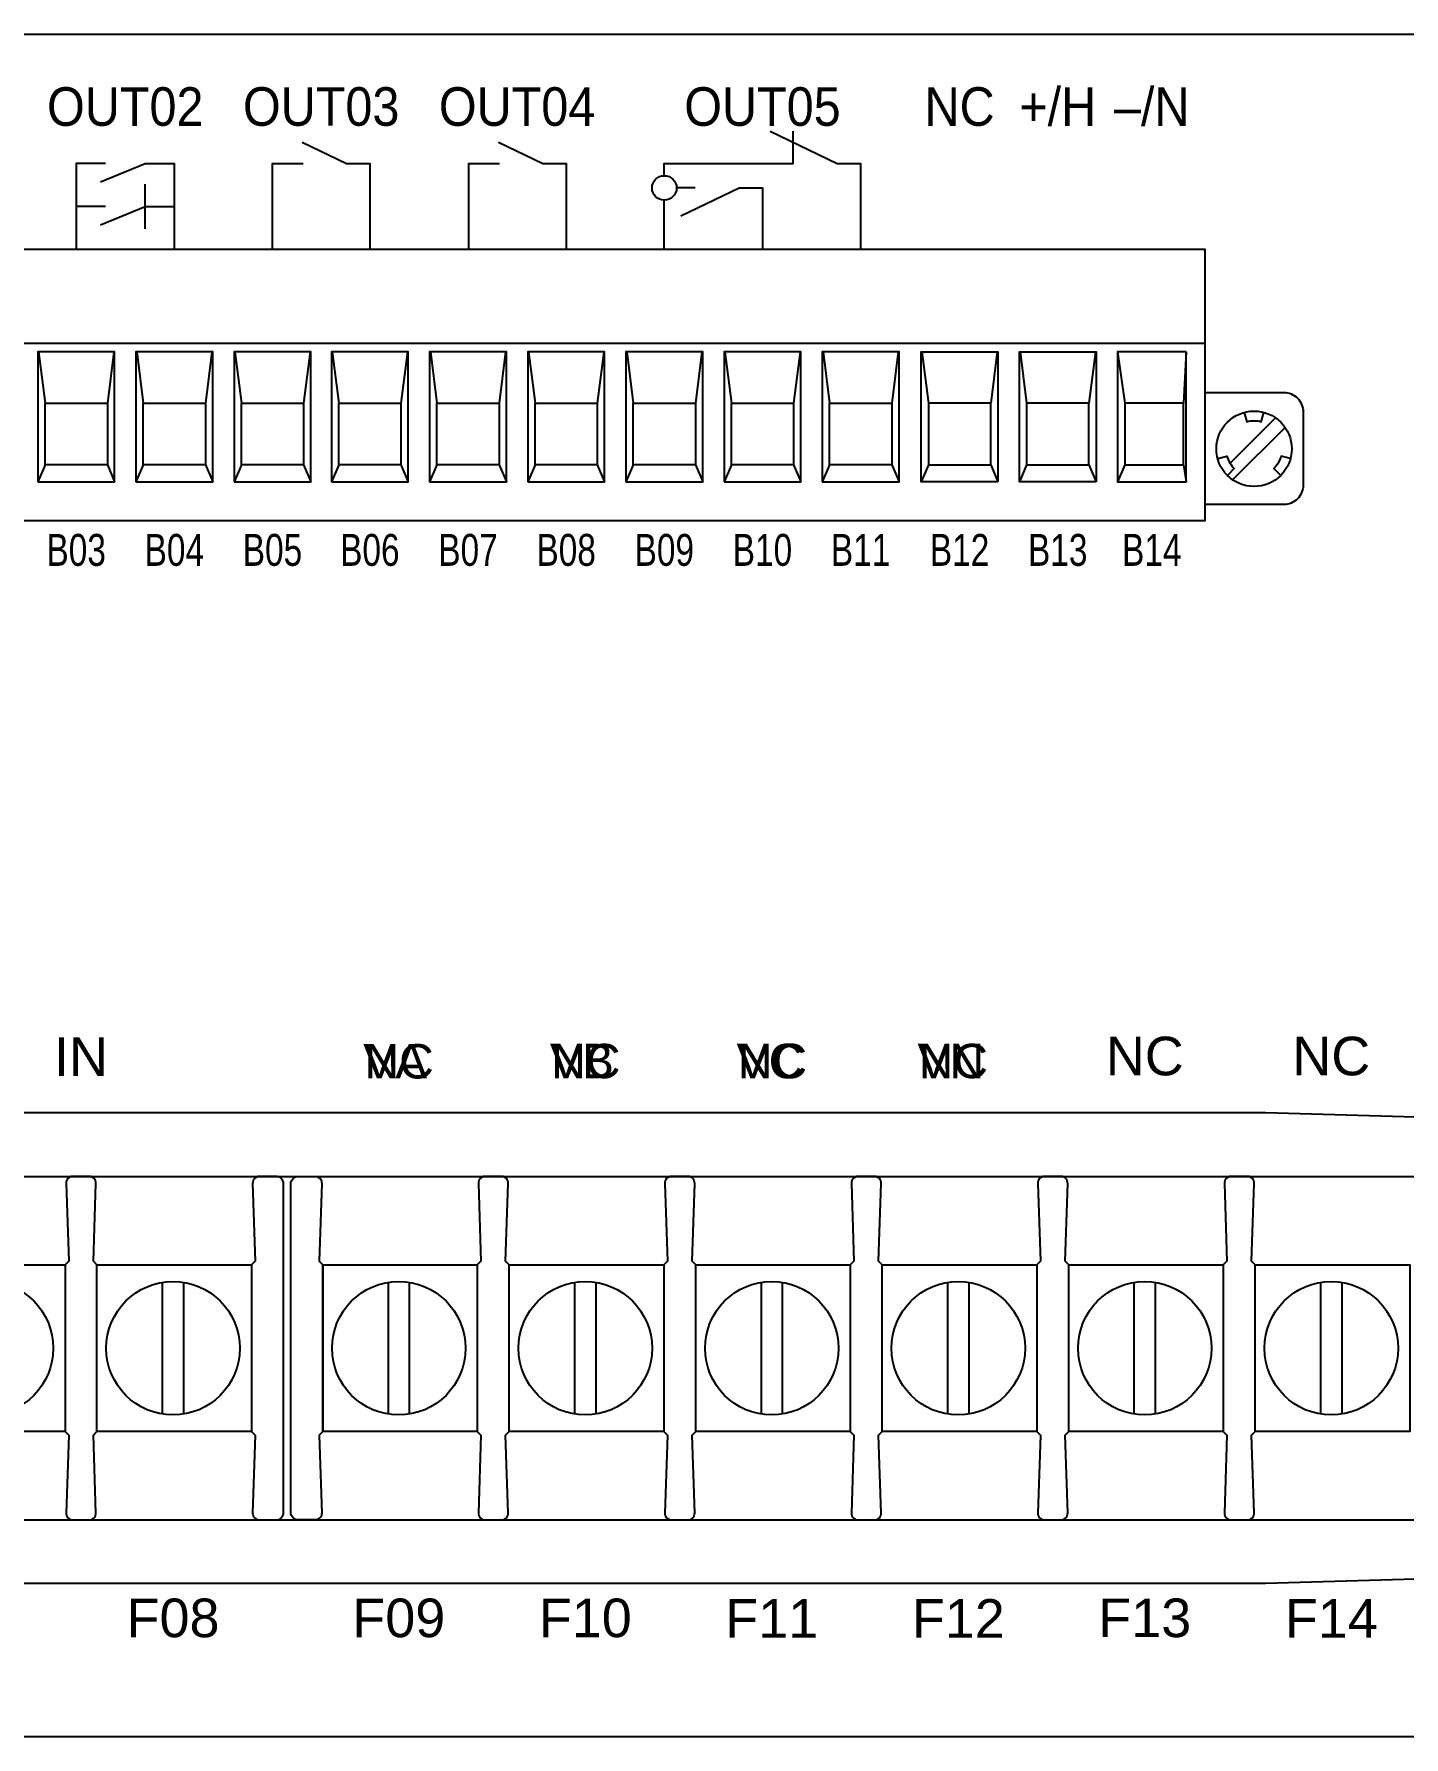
# Model space of a CAD drawing. Extents: x 0.5 to 35.5, y 0.5 to 23.5.
# Drawn here: x 27.636 to 30.427, y 6.378 to 9.848 of the extents above; entities that cross this region are included whole.
import ezdxf
from ezdxf.enums import TextEntityAlignment as Align

# ---------------------------------------------------------------- set-up
doc = ezdxf.new("R2010")
doc.units = 0
doc.header["$MEASUREMENT"] = 0
for name, color, linetype in [('2_1__0__NONE', 7, 'CONTINUOUS'), ('2_2__1__3-PHASE_AC_VOLTAGE', 7, 'CONTINUOUS'), ('6_0_____DWG_', 7, 'CONTINUOUS')]:
    doc.layers.add(name, color=color, linetype=linetype)
doc.styles.add('ARIAL', font='arial.ttf')

msp = doc.modelspace()

# ---------------------------------------------------------------- linework, layer by layer
at = {"layer": '6_0_____DWG_', "flags": 128}
msp.add_lwpolyline([(25.28, 9.8483), (32.7839, 9.8483), (32.79, 9.8481), (33.2481, 9.8201, -0.396433), (33.3419, 9.7204), (33.3419, 6.5063, -0.396433), (33.2481, 6.4065), (32.7839, 6.3783), (25.28, 6.3783), (24.8158, 6.4065, -0.396665), (24.7219, 6.5063), (24.7219, 9.7204, -0.396433), (24.8158, 9.8201)], format="xyb", close=True, dxfattribs=at)
at = {"layer": '6_0_____DWG_'}
for points in [[(28.9204, 9.5597), (28.9204, 9.5847), (29.183, 9.5847), (29.183, 9.6506)], [(29.1358, 9.6506), (29.2728, 9.5847), (29.3204, 9.5847), (29.3204, 9.4097)], [(28.1827, 9.628), (28.2728, 9.5847), (28.3204, 9.5847), (28.3204, 9.4097)], [(28.5827, 9.628), (28.6728, 9.5847), (28.7204, 9.5847), (28.7204, 9.4097)], [(27.7816, 9.5847), (27.722, 9.5847), (27.722, 9.5847), (27.722, 9.4097)], [(27.7716, 9.5472), (27.8626, 9.5847), (27.922, 9.5847), (27.922, 9.4972)], [(28.122, 9.4097), (28.122, 9.5847), (28.1848, 9.5847)], [(28.522, 9.4097), (28.522, 9.5847), (28.5848, 9.5847)], [(27.8625, 9.4517), (27.8625, 9.5427)], [(28.9204, 9.4097), (28.9204, 9.5098)], [(28.9831, 9.5347), (28.9454, 9.5347)], [(28.954, 9.4777), (29.0728, 9.5347), (29.1204, 9.5347), (29.1204, 9.4097)], [(27.7816, 9.4972), (27.722, 9.4972)], [(27.7716, 9.4597), (27.8626, 9.4972)], [(27.8626, 9.4972), (27.922, 9.4972), (27.922, 9.4097)], [(27.8974, 7.3047), (27.8974, 7.0363)], [(27.9414, 7.0363), (27.9414, 7.3047)], [(28.3574, 7.3047), (28.3574, 7.0363)], [(28.4014, 7.0363), (28.4014, 7.3047)], [(28.7374, 7.3047), (28.7374, 7.0363)], [(28.7814, 7.0363), (28.7814, 7.3047)], [(29.1174, 7.3047), (29.1174, 7.0363)], [(29.1614, 7.0363), (29.1614, 7.3047)], [(29.4974, 7.3047), (29.4974, 7.0363)], [(29.5414, 7.0363), (29.5414, 7.3047)], [(29.8774, 7.3047), (29.8774, 7.0363)], [(29.9214, 7.0363), (29.9214, 7.3047)], [(30.2574, 7.3047), (30.2574, 7.0363)], [(30.3014, 7.0363), (30.3014, 7.3047)]]:
    msp.add_lwpolyline(points, dxfattribs=at)
for points in [[(27.222, 9.4097), (30.022, 9.4097), (30.022, 8.8564), (27.222, 8.8564)], [(27.6438, 8.9358), (27.8003, 8.9358), (27.8003, 9.2009), (27.6438, 9.2009)], [(27.8438, 8.9358), (28.0003, 8.9358), (28.0003, 9.2009), (27.8438, 9.2009)], [(28.0438, 8.9358), (28.2003, 8.9358), (28.2003, 9.2009), (28.0438, 9.2009)], [(28.2422, 8.9358), (28.3987, 8.9358), (28.3987, 9.2009), (28.2422, 9.2009)], [(28.4422, 8.9358), (28.5987, 8.9358), (28.5987, 9.2009), (28.4422, 9.2009)], [(28.6422, 8.9358), (28.7987, 8.9358), (28.7987, 9.2009), (28.6422, 9.2009)], [(28.8422, 8.9358), (28.9987, 8.9358), (28.9987, 9.2009), (28.8422, 9.2009)], [(29.0422, 8.9358), (29.1987, 8.9358), (29.1987, 9.2009), (29.0422, 9.2009)], [(29.2422, 8.9358), (29.3987, 8.9358), (29.3987, 9.2009), (29.2422, 9.2009)], [(29.6003, 8.9358), (29.4438, 8.9358), (29.4438, 9.2009), (29.6003, 9.2009)], [(29.8003, 8.9358), (29.6438, 8.9358), (29.6438, 9.2009), (29.8003, 9.2009)], [(29.9834, 9.2009), (29.8438, 9.2009), (29.8438, 8.9358), (29.9834, 8.9358)], [(27.6586, 9.0965), (27.7855, 9.0965), (27.7855, 8.9705), (27.6586, 8.9705)], [(27.8586, 9.0965), (27.9855, 9.0965), (27.9855, 8.9705), (27.8586, 8.9705)], [(28.0586, 9.0965), (28.1855, 9.0965), (28.1855, 8.9705), (28.0586, 8.9705)], [(28.257, 9.0965), (28.3838, 9.0965), (28.3838, 8.9705), (28.257, 8.9705)], [(28.457, 9.0965), (28.5838, 9.0965), (28.5838, 8.9705), (28.457, 8.9705)], [(28.657, 9.0965), (28.7838, 9.0965), (28.7838, 8.9705), (28.657, 8.9705)], [(28.857, 9.0965), (28.9838, 9.0965), (28.9838, 8.9705), (28.857, 8.9705)], [(29.057, 9.0965), (29.1838, 9.0965), (29.1838, 8.9705), (29.057, 8.9705)], [(29.257, 9.0965), (29.3838, 9.0965), (29.3838, 8.9705), (29.257, 8.9705)], [(29.5855, 9.0965), (29.4586, 9.0965), (29.4586, 8.9705), (29.5855, 8.9705)], [(29.7855, 9.0965), (29.6586, 9.0965), (29.6586, 8.9705), (29.7855, 8.9705)], [(29.9781, 9.0965), (29.8586, 9.0965), (29.8586, 8.9705), (29.9781, 8.9705)], [(27.3844, 7.3405), (27.6994, 7.3405), (27.6994, 7.0005), (27.3844, 7.0005)], [(27.7644, 7.3405), (28.0794, 7.3405), (28.0794, 7.0005), (27.7644, 7.0005)], [(28.2244, 7.3405), (28.5394, 7.3405), (28.5394, 7.0005), (28.2244, 7.0005)], [(28.6044, 7.3405), (28.9194, 7.3405), (28.9194, 7.0005), (28.6044, 7.0005)], [(28.9844, 7.3405), (29.2994, 7.3405), (29.2994, 7.0005), (28.9844, 7.0005)], [(29.3644, 7.3405), (29.6794, 7.3405), (29.6794, 7.0005), (29.3644, 7.0005)], [(29.7444, 7.3405), (30.0594, 7.3405), (30.0594, 7.0005), (29.7444, 7.0005)], [(30.1244, 7.3405), (30.4394, 7.3405), (30.4394, 7.0005), (30.1244, 7.0005)]]:
    msp.add_lwpolyline(points, close=True, dxfattribs=at)
at = {"layer": '6_0_____DWG_', "flags": 128}
for points in [[(27.222, 9.2186), (30.022, 9.2186)], [(27.6454, 9.2009), (27.6586, 9.0965)], [(27.7987, 9.2009), (27.7855, 9.0965)], [(27.8454, 9.2009), (27.8586, 9.0965)], [(27.9987, 9.2009), (27.9855, 9.0965)], [(28.0454, 9.2009), (28.0586, 9.0965)], [(28.1987, 9.2009), (28.1855, 9.0965)], [(28.2438, 9.2009), (28.257, 9.0965)], [(28.397, 9.2009), (28.3838, 9.0965)], [(28.4438, 9.2009), (28.457, 9.0965)], [(28.597, 9.2009), (28.5838, 9.0965)], [(28.6438, 9.2009), (28.657, 9.0965)], [(28.797, 9.2009), (28.7838, 9.0965)], [(28.8438, 9.2009), (28.857, 9.0965)], [(28.997, 9.2009), (28.9838, 9.0965)], [(29.0438, 9.2009), (29.057, 9.0965)], [(29.197, 9.2009), (29.1838, 9.0965)], [(29.2438, 9.2009), (29.257, 9.0965)], [(29.397, 9.2009), (29.3838, 9.0965)], [(29.4454, 9.2009), (29.4586, 9.0965)], [(29.5987, 9.2009), (29.5855, 9.0965)], [(29.6454, 9.2009), (29.6586, 9.0965)], [(29.7987, 9.2009), (29.7855, 9.0965)], [(29.8438, 9.2009), (29.8586, 9.0965)], [(29.9834, 9.2009), (29.9781, 9.0965)], [(30.1657, 9.0664), (30.0731, 8.9738)], [(30.1852, 9.0469), (30.0784, 8.9401)], [(27.6586, 8.9705), (27.6438, 8.9358)], [(27.7855, 8.9705), (27.8003, 8.9358)], [(27.8586, 8.9705), (27.8438, 8.9358)], [(27.9855, 8.9705), (28.0003, 8.9358)], [(28.0586, 8.9705), (28.0438, 8.9358)], [(28.1855, 8.9705), (28.2003, 8.9358)], [(28.257, 8.9705), (28.2422, 8.9358)], [(28.3838, 8.9705), (28.3987, 8.9358)], [(28.457, 8.9705), (28.4422, 8.9358)], [(28.5838, 8.9705), (28.5987, 8.9358)], [(28.657, 8.9705), (28.6422, 8.9358)], [(28.7838, 8.9705), (28.7987, 8.9358)], [(28.857, 8.9705), (28.8422, 8.9358)], [(28.9838, 8.9705), (28.9987, 8.9358)], [(29.057, 8.9705), (29.0422, 8.9358)], [(29.1838, 8.9705), (29.1987, 8.9358)], [(29.257, 8.9705), (29.2422, 8.9358)], [(29.3838, 8.9705), (29.3987, 8.9358)], [(29.4586, 8.9705), (29.4438, 8.9358)], [(29.5855, 8.9705), (29.6003, 8.9358)], [(29.6586, 8.9705), (29.6438, 8.9358)], [(29.7855, 8.9705), (29.8003, 8.9358)], [(29.8586, 8.9705), (29.8438, 8.9358)], [(29.9781, 8.9705), (29.9834, 8.9358)]]:
    msp.add_lwpolyline(points, dxfattribs=at)
for points in [[(30.022, 9.118), (30.1827, 9.118, -0.414214), (30.222, 9.0786), (30.222, 8.929, -0.414214), (30.1827, 8.8896), (30.022, 8.8896)], [(30.1022, 9.0774), (30.1072, 9.0584, -0.131863), (30.1368, 9.0584), (30.1419, 9.0774)], [(30.0479, 8.9833), (30.0669, 8.9885, 0.131615), (30.0816, 8.9629), (30.0678, 8.9489)], [(30.1962, 8.9834), (30.1772, 8.9885, -0.131826), (30.1624, 8.9629), (30.1763, 8.9489)]]:
    msp.add_lwpolyline(points, format="xyb", dxfattribs=at)
at = {"layer": '6_0_____DWG_'}
for points in [[(30.4894, 7.5205), (30.504, 7.5208), (30.5199, 7.524, 0.041617), (30.5331, 7.5662, 0.021499), (30.5382, 7.6002, 0.414395), (30.4981, 7.6402), (30.1456, 7.65), (30.1456, 7.65), (25.3141, 7.65), (24.9616, 7.6402, 0.414395), (24.9215, 7.6002, 0.021499), (24.9266, 7.5662, 0.041617), (24.9398, 7.524), (24.9557, 7.5208), (24.9744, 7.5205)], [(27.7145, 7.5205), (27.7145, 7.5205, 0.422946), (27.7016, 7.5064), (27.7068, 7.3478), (27.6994, 7.3405), (27.6994, 7.1705), (27.6994, 7.0005), (27.7068, 6.9932), (27.7016, 6.8346, 0.422946), (27.7145, 6.8206), (27.7494, 6.8206), (27.7494, 6.8206, 0.422946), (27.7623, 6.8346), (27.7571, 6.9932), (27.7644, 7.0005), (27.7644, 7.1705), (27.7644, 7.3405), (27.7571, 7.3478), (27.7623, 7.5064, 0.422946), (27.7494, 7.5205)], [(28.1444, 7.5055), (28.1444, 7.5055, 0.417493), (28.1294, 7.5205), (28.1294, 7.5205), (28.0945, 7.5205, 0.422946), (28.0816, 7.5064), (28.0868, 7.3478), (28.0794, 7.3405), (28.0794, 7.1705), (28.0794, 7.0005), (28.0868, 6.9932), (28.0816, 6.8346, 0.422946), (28.0945, 6.8206), (28.0945, 6.8206), (28.1294, 6.8206, 0.417492), (28.1444, 6.8355), (28.1444, 6.8355), (28.1444, 7.5055), (28.1444, 7.5055)], [(28.1594, 7.5055), (28.1594, 7.5055, -0.417493), (28.1745, 7.5205), (28.2094, 7.5205), (28.2094, 7.5205, -0.422946), (28.2223, 7.5064), (28.2171, 7.3478), (28.2244, 7.3405), (28.2244, 7.1705), (28.2244, 7.0005), (28.2171, 6.9932), (28.2223, 6.8346, -0.422946), (28.2094, 6.8206), (28.1745, 6.8206), (28.1745, 6.8206, -0.417492), (28.1594, 6.8355), (28.1594, 6.8355), (28.1594, 7.5055), (28.1594, 7.5055)], [(28.5545, 7.5205), (28.5545, 7.5205, 0.422946), (28.5416, 7.5064), (28.5468, 7.3478), (28.5394, 7.3405), (28.5394, 7.1705), (28.5394, 7.0005), (28.5468, 6.9932), (28.5416, 6.8346, 0.422946), (28.5545, 6.8206), (28.5894, 6.8206), (28.5894, 6.8206, 0.422946), (28.6023, 6.8346), (28.5971, 6.9932), (28.6044, 7.0005), (28.6044, 7.1705), (28.6044, 7.3405), (28.5971, 7.3478), (28.6023, 7.5064, 0.422946), (28.5894, 7.5205)], [(28.9345, 7.5205), (28.9345, 7.5205, 0.422946), (28.9216, 7.5064), (28.9268, 7.3478), (28.9194, 7.3405), (28.9194, 7.1705), (28.9194, 7.0005), (28.9268, 6.9932), (28.9216, 6.8346, 0.422946), (28.9345, 6.8206), (28.9694, 6.8206), (28.9694, 6.8206, 0.422946), (28.9823, 6.8346), (28.9771, 6.9932), (28.9844, 7.0005), (28.9844, 7.1705), (28.9844, 7.3405), (28.9771, 7.3478), (28.9823, 7.5064, 0.422946), (28.9694, 7.5205)], [(29.3145, 7.5205), (29.3145, 7.5205, 0.422946), (29.3016, 7.5064), (29.3068, 7.3478), (29.2994, 7.3405), (29.2994, 7.1705), (29.2994, 7.0005), (29.3068, 6.9932), (29.3016, 6.8346, 0.422946), (29.3145, 6.8206), (29.3494, 6.8206), (29.3494, 6.8206, 0.422946), (29.3623, 6.8346), (29.3571, 6.9932), (29.3644, 7.0005), (29.3644, 7.1705), (29.3644, 7.3405), (29.3571, 7.3478), (29.3623, 7.5064, 0.422946), (29.3494, 7.5205)], [(29.6945, 7.5205), (29.6945, 7.5205, 0.422946), (29.6816, 7.5064), (29.6868, 7.3478), (29.6794, 7.3405), (29.6794, 7.1705), (29.6794, 7.0005), (29.6868, 6.9932), (29.6816, 6.8346, 0.422946), (29.6945, 6.8206), (29.7294, 6.8206), (29.7294, 6.8206, 0.422946), (29.7423, 6.8346), (29.7371, 6.9932), (29.7444, 7.0005), (29.7444, 7.1705), (29.7444, 7.3405), (29.7371, 7.3478), (29.7423, 7.5064, 0.422946), (29.7294, 7.5205)], [(30.0745, 7.5205), (30.0745, 7.5205, 0.422946), (30.0616, 7.5064), (30.0668, 7.3478), (30.0594, 7.3405), (30.0594, 7.1705), (30.0594, 7.0005), (30.0668, 6.9932), (30.0616, 6.8346, 0.422946), (30.0745, 6.8206), (30.1094, 6.8206), (30.1094, 6.8206, 0.422946), (30.1223, 6.8346), (30.1171, 6.9932), (30.1244, 7.0005), (30.1244, 7.1705), (30.1244, 7.3405), (30.1171, 7.3478), (30.1223, 7.5064, 0.422946), (30.1094, 7.5205)], [(30.4894, 6.8205), (30.504, 6.8202), (30.5199, 6.817, -0.041617), (30.5331, 6.7749, -0.021499), (30.5382, 6.7408, -0.414395), (30.4981, 6.7009), (30.1456, 6.691), (30.1456, 6.691), (25.3141, 6.691), (24.9616, 6.7009, -0.414395), (24.9215, 6.7408, -0.021499), (24.9266, 6.7749, -0.041617), (24.9398, 6.817), (24.9557, 6.8202), (24.9744, 6.8205)]]:
    msp.add_lwpolyline(points, format="xyb", close=True, dxfattribs=at)
for centre, radius in [((28.9204, 9.5347), 0.025), ((30.122, 9.0032), 0.0768), ((27.5394, 7.1705), 0.136), ((27.9194, 7.1705), 0.136), ((28.3794, 7.1705), 0.136), ((28.7594, 7.1705), 0.136), ((29.1394, 7.1705), 0.136), ((29.5194, 7.1705), 0.136), ((29.8994, 7.1705), 0.136), ((30.2794, 7.1705), 0.136)]:
    msp.add_circle(centre, radius, dxfattribs=at)

# ---------------------------------------------------------------- texts
at = {"layer": '2_1__0__NONE', "style": 'ARIAL'}
for p in [(28.3094, 7.7201), (28.6898, 7.7207), (29.0702, 7.7207), (29.4388, 7.7207)]:
    msp.add_text('NC', height=0.07, dxfattribs=at).set_placement(p)
at = {"layer": '2_2__1__3-PHASE_AC_VOLTAGE', "style": 'ARIAL'}
for s, p in [('VA', (28.3069, 7.7201)), ('VB', (28.6873, 7.7207)), ('VC', (29.0677, 7.7207)), ('VN', (29.4363, 7.7207))]:
    msp.add_text(s, height=0.07, dxfattribs=at).set_placement(p)
at = {"layer": '6_0_____DWG_', "style": 'ARIAL'}
for s, height, width, p in [('OUT02', 0.07867, 0.9, (27.822, 9.6613)), ('OUT03', 0.07867, 0.9, (28.2212, 9.6614)), ('OUT04', 0.07867, 0.9, (28.6204, 9.6613)), ('OUT05', 0.07867, 0.9, (29.1204, 9.6613)), ('NC', 0.07867, 0.9, (29.522, 9.6613)), ('+/H', 0.07867, 0.9, (29.722, 9.6613)), ('–/N', 0.07867, 0.9, (29.9136, 9.6613)), ('B03', 0.065, 0.75, (27.722, 8.7647)), ('B04', 0.065, 0.75, (27.922, 8.7647)), ('B05', 0.065, 0.75, (28.122, 8.7647)), ('B06', 0.065, 0.75, (28.3204, 8.7647)), ('B07', 0.065, 0.75, (28.5204, 8.7647)), ('B08', 0.065, 0.75, (28.7204, 8.7647)), ('B09', 0.065, 0.75, (28.9204, 8.7647)), ('B10', 0.065, 0.75, (29.1204, 8.7647)), ('B11', 0.065, 0.75, (29.3204, 8.7647)), ('B12', 0.065, 0.75, (29.522, 8.7647)), ('B13', 0.065, 0.75, (29.722, 8.7647)), ('B14', 0.065, 0.75, (29.9136, 8.7647))]:
    msp.add_text(s, height=height, dxfattribs=dict(at, width=width)).set_placement(p, align=Align.CENTER)
for s, p in [('IN', (27.7319, 7.7252)), ('NC', (29.8994, 7.7265)), ('NC', (30.2794, 7.7265)), ('F08', (27.9194, 6.5816)), ('F09', (28.3794, 6.5816)), ('F10', (28.7594, 6.5816)), ('F11', (29.1394, 6.5804)), ('F12', (29.5194, 6.5804)), ('F13', (29.8994, 6.5817)), ('F14', (30.2794, 6.5804))]:
    msp.add_text(s, height=0.07867, dxfattribs=at).set_placement(p, align=Align.CENTER)

doc.saveas('drawing.dxf')
